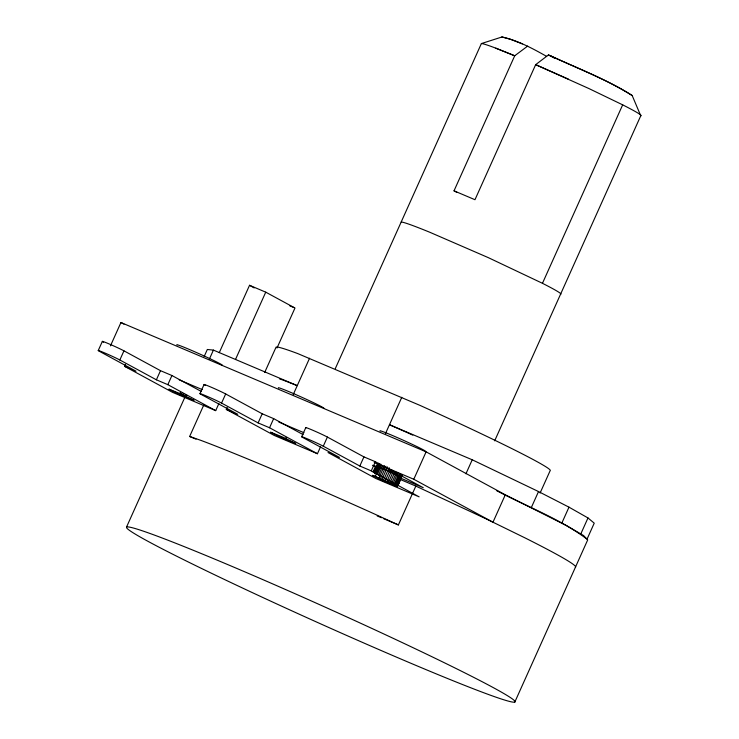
<?xml version="1.0" encoding="UTF-8"?>
<svg xmlns="http://www.w3.org/2000/svg" width="739" height="739" viewBox="0 0 739 739"><rect width="100%" height="100%" fill="white"/><g stroke="black" fill="none" stroke-linecap="round" stroke-linejoin="round"><path stroke-width="1.11" d="M98.25 350.526L102.361 341.381M110.453 345.87L120.947 322.518L426.107 451.843L505.3 494.807L566.517 525.605L583.588 535.563L587.717 539.858L514.824 702.05A213.054 8.554 24.2 0 1 215.317 575.118A213.054 8.554 24.2 0 1 231.954 566.37A213.054 8.554 24.2 0 1 514.824 702.05M218.901 403.522L215.705 410.635L167.827 384.659L156.382 379.809L119.838 359.985L123.949 350.84A12.535 0.499 24.2 0 0 108.559 343.7A12.535 0.499 24.2 0 0 103.608 342.222M215.705 410.635L172.473 392.307L124.595 366.332L125.51 364.309M156.382 379.809L160.492 370.673L123.949 350.84M167.827 384.659L171.938 375.523L160.492 370.673M179.466 394.469L168.908 389.13L181.655 394.257L194.061 400.427L179.466 394.469L180.371 392.437M181.083 395.208L181.997 393.176M182.718 395.938L183.632 393.905M184.344 396.658L185.258 394.626M126.572 526.972L184.778 397.453M185.886 397.323L186.801 395.291M204.186 356.484L207.326 349.482L213.414 350.101L297.244 385.629L285.494 381.028A150.396 6.032 24.2 0 0 279.462 378.821M209.368 359.099L213.414 350.101M199.973 393.628L204.075 384.492M219.271 352.651L249.542 285.291L265.744 292.164L294.981 308.015L277.005 348.014M196.001 439.16L189.646 436.463L203.798 404.972M235.473 359.523L265.744 292.164M320.624 446.633L317.428 453.737L269.55 427.761L258.105 422.911L221.561 403.088L225.672 393.952A12.535 0.499 24.2 0 0 210.273 386.811A12.535 0.499 24.2 0 0 205.322 385.333M317.428 453.737L274.197 435.419L226.319 409.443L227.233 407.411M264.664 372.502L276.072 347.118A150.396 6.032 24.2 0 1 297.817 353.611L419.881 405.341A150.396 6.032 24.2 0 1 550.13 470.706L540.089 493.042M258.105 422.911L262.206 413.775L225.672 393.952M269.55 427.761L273.652 418.625L262.206 413.775M293.207 394.626L309.567 358.221M285.291 439.419L286.196 437.386M301.688 436.74L305.798 427.604M335.294 368.622L481.375 43.573L502.021 36.968C517.928 40.543 532.579 48.451 546.675 56.404M323.285 446.199A12.535 0.499 24.2 0 0 307.886 439.058A12.535 0.499 24.2 0 0 302.935 437.58L339.478 457.404L328.033 452.554L375.92 478.53L419.142 496.848L371.264 470.872L359.819 466.023L323.285 446.199L327.386 437.063A12.535 0.499 24.2 0 0 313.373 430.504A12.535 0.499 24.2 0 0 306.038 427.853M457.053 192.473L454.023 190.828L514.714 55.776L527.664 46.086M359.819 466.023L363.93 456.887L327.386 437.063M385.425 433.71L401.785 397.296M371.264 470.872L375.375 461.736L363.93 456.887M373.001 471.898L375.283 466.817L372.456 465.284M373.749 472.304L377.398 464.184M373.879 472.443L376.622 466.355M373.98 472.332L377.638 464.212M374.073 472.609L378.386 463.251M374.47 473.625L379.033 463.473M375.624 472.849L379.273 464.729M375.273 476.286L397.499 486.65L384.742 481.523L372.345 475.353L375.273 476.286L380.751 464.11M377.25 474.678L381.352 465.533M378.562 475.214L382.663 466.078M378.996 477.81L384.474 465.625M380.52 478.456L385.989 466.281M382.063 479.121L387.532 466.946M383.689 479.842L389.157 467.667M385.315 480.572L390.34 469.404M386.94 481.311L391.956 470.143M388.548 482.05L393.573 470.882M390.053 482.752L395.079 471.584M391.541 483.454L396.557 472.286M392.825 484.082L397.841 472.914M394.072 484.692L398.182 475.556M395.504 484.174L400.067 474.022M395.984 485.671L401 474.503M396.113 485.745L401.129 474.577M397.046 485.006L400.695 476.886M399.217 481.486L400.584 478.438M397.139 486.345L402.155 475.177M398.136 484.59L401.332 477.477M397.785 485.486L402.349 475.334M397.924 485.625L401.222 477.182L385.943 469.893L376.456 466.217L376.835 466.54M505.3 494.807L492.978 522.214L413.785 479.26L426.107 451.843M383.55 518.639L398.386 524.93L415.835 486.096L486.659 519.12L525.337 538.057A213.054 8.554 24.2 0 1 575.404 567.266M560.55 294.242A87.729 3.519 24.2 0 0 542.463 283.305L622.672 104.846L588.872 88.532L535.664 64.662L474.974 199.715L454.023 190.828M465.939 473.782L472.23 459.787L538.519 491.555L568.984 507.166L587.985 517.947L594.23 523.166L587.043 539.156C559.663 518.621 526.75 506.575 496.59 490.659M494.668 440.823L640.75 115.783L632.178 95.525C606.017 79.008 576.522 67.979 548.486 54.908L535.664 64.662L568.503 79.175M531.332 507.545L538.519 491.555M561.797 523.157L568.984 507.166M580.799 533.937L587.985 517.947M501.772 36.95L510.427 39.259L522.344 43.887M632.178 95.525C607.513 79.71 577.242 68.321 550.019 55.545M401.6 477.514L386.377 470.078L376.465 466.198L376.807 466.521M189.646 436.463L200.5 440.232A213.054 8.554 24.2 0 1 373.426 513.513L398.386 524.93M495.767 48.155L514.714 55.776L495.767 48.155A87.729 3.519 24.2 0 0 481.375 43.573M289.753 305.807L293.937 307.572M472.23 459.787L389.462 424.713L407.558 432.758A150.396 6.032 24.2 0 1 412.796 435.123M179.207 379.846L202.218 389.592M278.825 422.061L303.941 432.703M374.211 462.485L413.785 479.26M373.768 465.394L376.825 466.688M401.111 478.327L423.253 487.712L375.375 461.736M399.947 479.352L415.835 486.096M124.595 366.332L136.041 371.181L99.497 351.358A12.535 0.499 24.2 0 1 104.448 352.836A12.535 0.499 24.2 0 1 119.838 359.985M226.319 409.443L237.764 414.293L201.22 394.469A12.535 0.499 24.2 0 1 206.172 395.947A12.535 0.499 24.2 0 1 221.561 403.088M377.195 515.942L381.435 517.743M542.463 283.305L488.294 257.634L429.775 232.249A87.729 3.519 24.2 0 0 401.175 222.033M548.486 54.908L554.49 58.169M120.947 322.518L123.958 324.144M273.652 418.625L303.166 434.643M171.938 375.523L201.451 391.531M249.542 285.291L254.188 287.933M622.672 104.846A87.729 3.519 24.2 0 1 640.75 115.783M380.04 431.003A24.969 0.998 24.2 0 1 400.88 439.16A24.969 0.998 24.2 0 1 425.442 451.187M278.446 387.957A24.969 0.998 24.2 0 1 302.269 397.453A24.969 0.998 24.2 0 1 323.553 408.297M176.861 344.919A24.969 0.998 24.2 0 1 200.675 354.415A24.969 0.998 24.2 0 1 221.968 365.251M270.659 432.241L283.028 438.421L295.776 443.539L283.379 437.359L270.659 432.241"/></g></svg>
